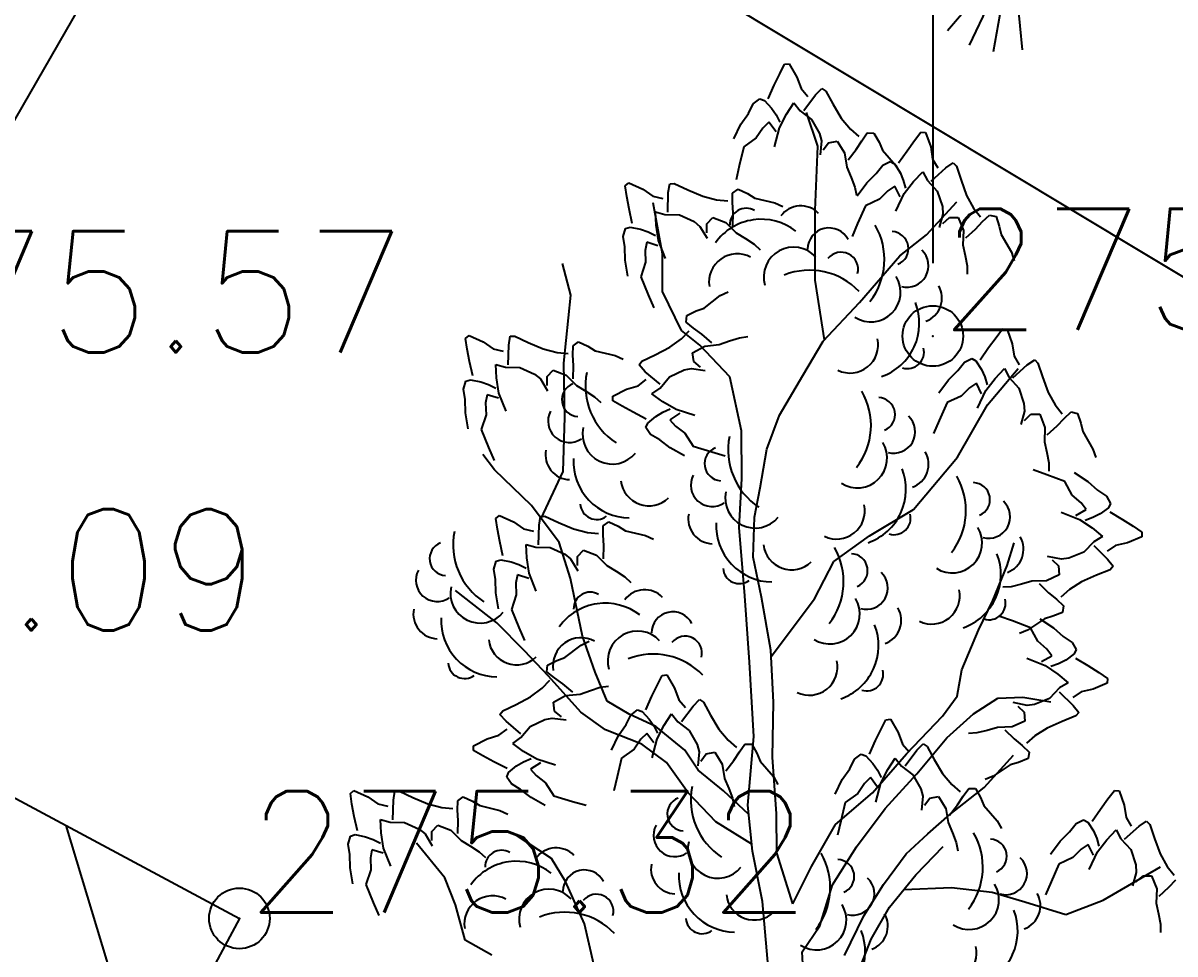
# Model space of a CAD drawing. Header units: millimetres. Extents: x 524954 to 526204, y 9523489 to 9524010.
# Drawn here: x 525409.05 to 525418.56, y 9523680.15 to 9523687.83 of the extents above; entities that cross this region are included whole.
import ezdxf

# ---------------------------------------------------------------- set-up
doc = ezdxf.new("R2010")
doc.units = ezdxf.units.MM
doc.header["$PDMODE"] = 32
doc.header["$PDSIZE"] = 0.5
doc.linetypes.add('ACAD_ISO12W100', pattern=[21, 12, -3, 0, -3, 0, -3])
doc.linetypes.add('CACHE2', pattern=[4.7625, 3.175, -1.5875])
for name, color, linetype in [('Arbre', 34, 'ACAD_ISO12W100'), ('Bati', 6, 'Continuous'), ('Bati_H', 1, 'Continuous'), ('Bord_Route_Existante', 6, 'Continuous'), ('PLUME_2', 1, 'Continuous'), ('Réseau_Electrique', 1, 'CACHE2'), ('TopoAlt', 3, 'Continuous'), ('TOPOJIS', 7, 'Continuous')]:
    doc.layers.add(name, color=color, linetype=linetype)
doc.layers.add('Bord_Route_Existante_POLY3D', color=6, linetype='Continuous', plot=False)
doc.styles.add('Simplex 1.0', font='Simplex.shx', dxfattribs={"width": 0.99, "height": 1})

# ---------------------------------------------------------------- blocks, each defined once
blk = doc.blocks.new('TCPOINT M')
at = {"color": 0}
blk.add_point((0, 0), dxfattribs=at)
at = {"layer": 'TopoAlt', "style": 'Simplex 1.0', "width": 0.99}
blk.add_attdef('ALT', (0.15, 0.15), '', height=1, dxfattribs=at)
blk = doc.blocks.new('l006')
at = {"color": 0, "linetype": 'Continuous'}
for p, q in [((-0.374983, 0.374983), (0.374983, -0.374983)), ((0.374983, 0.374983), (-0.374983, -0.374983))]:
    blk.add_line(p, q, dxfattribs=at)
at = {"color": 0}
for points in [[(0, 0.374983), (0, 3.874983)], [(-2.13811, 3.780655), (-2.462092, 3.556373)], [(-2.076053, 3.680811), (-2.327604, 3.38372)], [(-1.982361, 3.616916), (-2.1506, 3.266515)], [(-1.751571, 3.624204), (-1.711147, 3.227417)], [(-1.881771, 3.595557), (-1.952051, 3.211468)]]:
    blk.add_lwpolyline(points, dxfattribs=at)
at = {"color": 0, "linetype": 'Continuous'}
blk.add_lwpolyline([(-0.374983, -0.374983), (0.374983, -0.374983), (0.374983, 0.374983), (-0.374983, 0.374983)], close=True, dxfattribs=at)
at = {"color": 0}
blk.add_circle((-1.875, 3.874983), 0.279508, dxfattribs=at)
blk.add_arc((-0.875, 3.999983), 0.883883, 351.869898, 171.869898, dxfattribs=at)
blk = doc.blocks.new('e004')
at = {"color": 0}
blk.add_line((0, 3.777478), (0, 0.25), dxfattribs=at)
for points in [[(-1.096503, 3.137365), (-1.096503, 3.412949), (1.096503, 4.142007), (1.096503, 4.417591)], [(-1.096503, 2.861781), (-1.096503, 3.137365), (1.096503, 3.866423), (1.096503, 4.142007)]]:
    blk.add_lwpolyline(points, dxfattribs=at)
blk.add_circle((0, 0), 0.25, dxfattribs=at)
blk = doc.blocks.new('v088')
at = {"color": 3, "linetype": 'Continuous'}
for p, q in [((-0.0239, 12.3184), (0.0161, 12.3965)), ((0.0161, 12.3965), (0.0546, 12.3999)), ((0.0546, 12.3999), (0.1184, 12.2906)), ((-0.0686, 12.2238), (-0.0239, 12.3184)), ((0.1184, 12.2906), (0.1522, 12.1952)), ((-0.1179, 12.1126), (-0.0686, 12.2238)), ((0.1522, 12.1952), (0.2074, 12.1313)), ((0.2717, 12.1435), (0.3242, 12.1966)), ((0.3242, 12.1966), (0.3557, 12.1751)), ((0.3557, 12.1751), (0.415, 12.0689)), ((-0.2428, 12.0693), (-0.1881, 12.111)), ((-0.1881, 12.111), (-0.1505, 12.0986)), ((-0.1505, 12.0986), (-0.0915, 12.0354)), ((0.0317, 11.9844), (0.0922, 12.0781)), ((0.0922, 12.0781), (0.1437, 12.0135)), ((0.1746, 12.0155), (0.2717, 12.1435)), ((-0.344, 11.9013), (-0.2828, 11.9912)), ((-0.2828, 11.9912), (-0.2428, 12.0693)), ((-0.0915, 12.0354), (-0.0536, 11.98)), ((-0.0252, 11.8718), (0.0317, 11.9844)), ((0.1437, 12.0135), (0.2395, 11.9416)), ((0.415, 12.0689), (0.4841, 11.9528)), ((-0.4033, 11.7804), (-0.344, 11.9013)), ((-0.1123, 11.9179), (-0.1618, 11.8694)), ((-0.0542, 11.8389), (-0.1123, 11.9179)), ((-0.0536, 11.98), (-0.0225, 11.9193)), ((0.2395, 11.9416), (0.3048, 11.8248)), ((0.4841, 11.9528), (0.5601, 11.8616)), ((-0.1618, 11.8694), (-0.2169, 11.7884)), ((-0.066, 11.7153), (-0.0252, 11.8718)), ((0.3048, 11.8248), (0.32, 11.7651)), ((0.5601, 11.8616), (0.6304, 11.8005)), ((0.6527, 11.7656), (0.6994, 11.8293)), ((0.6994, 11.8293), (0.7544, 11.828)), ((0.7544, 11.828), (0.796, 11.7537)), ((1.0886, 11.7676), (1.1424, 11.8368)), ((1.1424, 11.8368), (1.1809, 11.833)), ((1.1809, 11.833), (1.2232, 11.7138)), ((-0.3202, 11.714), (-0.3572, 11.5582)), ((-0.2169, 11.7884), (-0.3202, 11.714)), ((0.32, 11.7651), (0.3106, 11.6498)), ((0.3344, 11.6895), (0.378, 11.7487)), ((0.378, 11.7487), (0.4498, 11.7623)), ((0.4498, 11.7623), (0.5114, 11.6644)), ((0.6075, 11.6944), (0.6527, 11.7656)), ((0.796, 11.7537), (0.824, 11.6885)), ((1.027, 11.683), (1.0886, 11.7676)), ((1.2232, 11.7138), (1.2386, 11.6137)), ((0.5114, 11.6644), (0.5299, 11.5465)), ((0.5418, 11.6075), (0.6075, 11.6944)), ((0.824, 11.6885), (0.9344, 11.5607)), ((0.9578, 11.583), (1.027, 11.683)), ((1.2386, 11.6137), (1.2809, 11.5407)), ((-0.3572, 11.5582), (-0.3824, 11.4437)), ((0.5299, 11.5465), (0.5653, 11.4632)), ((0.7732, 11.4945), (0.827, 11.5637)), ((0.827, 11.5637), (0.8886, 11.5945)), ((0.8886, 11.5945), (0.9232, 11.5753)), ((0.9232, 11.5753), (0.9693, 11.5022)), ((0.9344, 11.5607), (0.97, 11.497)), ((1.0809, 11.4291), (1.1578, 11.5099)), ((1.1578, 11.5099), (1.1963, 11.4368)), ((1.2271, 11.433), (1.3463, 11.5407)), ((1.3463, 11.5407), (1.4079, 11.583)), ((1.4079, 11.583), (1.4348, 11.556)), ((1.4348, 11.556), (1.4733, 11.4406)), ((-1.2987, 11.3921), (-1.2695, 11.4174)), ((-1.2695, 11.4174), (-1.1537, 11.3664)), ((-0.9434, 11.3371), (-0.9319, 11.4109)), ((-0.9319, 11.4109), (-0.8938, 11.412)), ((-0.8938, 11.412), (-0.7835, 11.3608)), ((0.5653, 11.4632), (0.5962, 11.3829)), ((0.6155, 11.3099), (0.6962, 11.4176)), ((0.6962, 11.4176), (0.7732, 11.4945)), ((0.9693, 11.5022), (0.9963, 11.4406)), ((0.9963, 11.4406), (1.0155, 11.3753)), ((1.004, 11.3291), (1.0809, 11.4291)), ((1.1963, 11.4368), (1.2771, 11.3483)), ((1.4733, 11.4406), (1.5194, 11.3137)), ((-1.2853, 11.3054), (-1.2987, 11.3921)), ((-1.1537, 11.3664), (-1.0704, 11.3089)), ((-0.9469, 11.1764), (-0.9434, 11.3371)), ((-0.7835, 11.3608), (-0.6595, 11.3072)), ((-0.4131, 11.2545), (-0.4126, 11.3334)), ((-0.4126, 11.3334), (-0.3673, 11.3647)), ((-0.3673, 11.3647), (-0.2901, 11.3288)), ((-0.2901, 11.3288), (-0.2291, 11.2925)), ((0.5962, 11.3829), (0.6091, 11.3149)), ((0.8693, 11.3522), (0.8001, 11.2829)), ((0.927, 11.3906), (0.8693, 11.3522)), ((0.9693, 11.3022), (0.927, 11.3906)), ((0.9347, 11.1829), (1.004, 11.3291)), ((1.2771, 11.3483), (1.3194, 11.2214)), ((-1.266, 11.2026), (-1.2853, 11.3054)), ((-1.0704, 11.3089), (-0.9882, 11.2895)), ((-0.6595, 11.3072), (-0.5444, 11.2779)), ((-0.5444, 11.2779), (-0.4516, 11.2697)), ((-0.4079, 11.1703), (-0.4131, 11.2545)), ((-0.2291, 11.2925), (-0.0648, 11.2537)), ((-0.0648, 11.2537), (0.0014, 11.223)), ((0.6847, 11.2291), (0.6193, 11.0829)), ((0.8001, 11.2829), (0.6847, 11.2291)), ((1.3194, 11.2214), (1.3232, 11.1598)), ((1.5194, 11.3137), (1.5771, 11.2099)), ((-1.2408, 11.0836), (-1.266, 11.2026)), ((-1.0503, 11.1789), (-0.9708, 11.1567)), ((-1.0444, 11.0675), (-1.0503, 11.1789)), ((-0.9708, 11.1567), (-0.851, 11.1547)), ((-0.851, 11.1547), (-0.7296, 11.0984)), ((-0.6257, 11.0796), (-0.5755, 11.1328)), ((-0.5755, 11.1328), (-0.4682, 11.0896)), ((-0.4102, 11.0614), (-0.4079, 11.1703)), ((1.3232, 11.1598), (1.2925, 11.0483)), ((1.3232, 11.0829), (1.3771, 11.1329)), ((1.3771, 11.1329), (1.4502, 11.1329)), ((1.4502, 11.1329), (1.4925, 11.0252)), ((1.5771, 11.2099), (1.6348, 11.1368)), ((1.6502, 11.0983), (1.7079, 11.1522)), ((1.7079, 11.1522), (1.7617, 11.1406)), ((1.7617, 11.1406), (1.7887, 11.0598)), ((-1.3166, 10.9752), (-1.2967, 11.0411)), ((-1.2967, 11.0411), (-1.2589, 11.0531)), ((-1.2589, 11.0531), (-1.1741, 11.0365)), ((-1.1741, 11.0365), (-1.1109, 11.0139)), ((-1.0245, 10.9429), (-1.0444, 11.0675)), ((-0.7296, 11.0984), (-0.6822, 11.0589)), ((-0.6822, 11.0589), (-0.6222, 10.96)), ((-0.6263, 11.0061), (-0.6257, 11.0796)), ((-0.4682, 11.0896), (-0.3841, 11.005)), ((0.6193, 11.0829), (0.5731, 10.9752)), ((1.5117, 10.9637), (1.5925, 11.0368)), ((1.5925, 11.0368), (1.6502, 11.0983)), ((1.7887, 11.0598), (1.8041, 10.9906)), ((-1.3032, 10.8885), (-1.3166, 10.9752)), ((-1.1109, 11.0139), (-1.0501, 10.983)), ((-0.9657, 10.7922), (-1.0245, 10.9429)), ((-0.3841, 11.005), (-0.3065, 10.9583)), ((-0.3065, 10.9583), (-0.2344, 10.9114)), ((1.4925, 11.0252), (1.4886, 10.906)), ((1.8041, 10.9906), (1.8887, 10.8444)), ((-1.3, 10.7798), (-1.3032, 10.8885)), ((-1.122, 10.9292), (-1.1336, 10.8608)), ((-1.1336, 10.8608), (-1.1308, 10.7629)), ((-1.0286, 10.8992), (-1.122, 10.9292)), ((-0.2344, 10.9114), (-0.1841, 10.8638)), ((1.4886, 10.906), (1.5079, 10.8175)), ((1.8887, 10.8444), (1.9118, 10.7752)), ((-1.2771, 10.6471), (-1.3, 10.7798)), ((-1.1308, 10.7629), (-1.1708, 10.642)), ((1.5079, 10.8175), (1.5233, 10.7329)), ((1.5233, 10.7329), (1.5233, 10.6636)), ((-1.1708, 10.642), (-1.1094, 10.4942)), ((-1.1094, 10.4942), (-1.0628, 10.3867)), ((-0.648, 10.3846), (-0.514, 10.4875)), ((-0.514, 10.4875), (-0.4484, 10.5194)), ((-0.7146, 10.3603), (-0.648, 10.3846)), ((-0.7957, 10.2682), (-0.7912, 10.3231)), ((-0.7912, 10.3231), (-0.7146, 10.3603)), ((-0.8359, 10.1311), (-0.7709, 10.1978)), ((-0.7348, 10.218), (-0.7957, 10.2682)), ((-0.6662, 10.1688), (-0.7348, 10.218)), ((1.7617, 10.1424), (1.8156, 10.2117)), ((1.8156, 10.2117), (1.8541, 10.2078)), ((1.8541, 10.2078), (1.8964, 10.0886)), ((-2.6162, 10.1323), (-2.587, 10.1577)), ((-2.6028, 10.0456), (-2.6162, 10.1323)), ((-2.587, 10.1577), (-2.4712, 10.1066)), ((-2.4712, 10.1066), (-2.3879, 10.0492)), ((-2.2608, 10.0773), (-2.2494, 10.1511)), ((-2.2494, 10.1511), (-2.2113, 10.1522)), ((-2.2113, 10.1522), (-2.101, 10.101)), ((-2.101, 10.101), (-1.977, 10.0475)), ((-1.7301, 10.0737), (-1.6848, 10.1049)), ((-1.6848, 10.1049), (-1.6075, 10.069)), ((-0.9313, 10.0604), (-0.8359, 10.1311)), ((-0.5833, 10.0982), (-0.6662, 10.1688)), ((-0.6418, 10.0712), (-0.5231, 10.0829)), ((-0.5231, 10.0829), (-0.4378, 10.1134)), ((-0.4378, 10.1134), (-0.3559, 10.1397)), ((-0.3559, 10.1397), (-0.2873, 10.1487)), ((1.7002, 10.0578), (1.7617, 10.1424)), ((1.8964, 10.0886), (1.9118, 9.9886)), ((-2.5835, 9.9428), (-2.6028, 10.0456)), ((-2.3879, 10.0492), (-2.3057, 10.0298)), ((-2.2643, 9.9167), (-2.2608, 10.0773)), ((-1.977, 10.0475), (-1.8618, 10.0181)), ((-1.8618, 10.0181), (-1.7691, 10.0099)), ((-1.7305, 9.9947), (-1.7301, 10.0737)), ((-1.7254, 9.9105), (-1.7305, 9.9947)), ((-1.6075, 10.069), (-1.5466, 10.0327)), ((-1.5466, 10.0327), (-1.3822, 9.9939)), ((-1.3822, 9.9939), (-1.316, 9.9632)), ((-1.1606, 9.945), (-1.0512, 9.9981)), ((-1.0512, 9.9981), (-0.9313, 10.0604)), ((-0.7431, 10.0152), (-0.6418, 10.0712)), ((-0.7336, 9.9427), (-0.7431, 10.0152)), ((1.631, 9.9578), (1.7002, 10.0578)), ((1.9118, 9.9886), (1.9541, 9.9155)), ((-2.5582, 9.8238), (-2.5835, 9.9428)), ((-2.3678, 9.9191), (-2.2883, 9.8969)), ((-2.3619, 9.8077), (-2.3678, 9.9191)), ((-2.2883, 9.8969), (-2.1685, 9.895)), ((-2.1685, 9.895), (-2.0471, 9.8386)), ((-1.7277, 9.8016), (-1.7254, 9.9105)), ((-1.1838, 9.9148), (-1.1606, 9.945)), ((-1.1339, 9.8592), (-1.1838, 9.9148)), ((-0.677, 9.8958), (-0.7336, 9.9427)), ((1.4463, 9.8693), (1.5002, 9.9386)), ((1.5002, 9.9386), (1.5617, 9.9693)), ((1.5617, 9.9693), (1.5963, 9.9501)), ((1.5963, 9.9501), (1.6425, 9.877)), ((1.9002, 9.8078), (2.0195, 9.9155)), ((2.0195, 9.9155), (2.081, 9.9578)), ((2.081, 9.9578), (2.1079, 9.9309)), ((2.1079, 9.9309), (2.1464, 9.8155)), ((-2.3419, 9.6831), (-2.3619, 9.8077)), ((-2.0471, 9.8386), (-1.9997, 9.7992)), ((-1.9997, 9.7992), (-1.9397, 9.7002)), ((-1.9438, 9.7464), (-1.9432, 9.8199)), ((-1.9432, 9.8199), (-1.893, 9.873)), ((-1.893, 9.873), (-1.7856, 9.8299)), ((-1.7856, 9.8299), (-1.7015, 9.7452)), ((-1.1923, 9.7429), (-1.1254, 9.7944)), ((-1.0116, 9.755), (-1.1339, 9.8592)), ((-1.0114, 9.724), (-0.9342, 9.8156)), ((-0.9342, 9.8156), (-0.8138, 9.874)), ((-0.8138, 9.874), (-0.7533, 9.8858)), ((-0.7533, 9.8858), (-0.6387, 9.8698)), ((1.3694, 9.7924), (1.4463, 9.8693)), ((1.6425, 9.877), (1.6694, 9.8155)), ((1.6694, 9.8155), (1.6887, 9.7501)), ((1.6771, 9.7039), (1.7541, 9.8039)), ((1.7541, 9.8039), (1.831, 9.8847)), ((1.831, 9.8847), (1.8695, 9.8116)), ((1.8695, 9.8116), (1.9502, 9.7232)), ((2.1464, 9.8155), (2.1926, 9.6885)), ((-2.634, 9.7155), (-2.6142, 9.7814)), ((-2.6206, 9.6288), (-2.634, 9.7155)), ((-2.6142, 9.7814), (-2.5764, 9.7933)), ((-2.5764, 9.7933), (-2.4916, 9.7768)), ((-2.4916, 9.7768), (-2.4283, 9.7541)), ((-2.4283, 9.7541), (-2.3676, 9.7232)), ((-1.7015, 9.7452), (-1.624, 9.6985)), ((-1.4022, 9.6572), (-1.2895, 9.7147)), ((-1.2895, 9.7147), (-1.1923, 9.7429)), ((-1.0789, 9.6763), (-1.0114, 9.724)), ((1.2886, 9.6847), (1.3694, 9.7924)), ((1.5425, 9.727), (1.4733, 9.6578)), ((1.6002, 9.7655), (1.5425, 9.727)), ((1.6425, 9.677), (1.6002, 9.7655)), ((1.6079, 9.5578), (1.6771, 9.7039)), ((1.9502, 9.7232), (1.9925, 9.5962)), ((-2.6175, 9.52), (-2.6206, 9.6288)), ((-2.4395, 9.6694), (-2.4511, 9.6011)), ((-2.3461, 9.6395), (-2.4395, 9.6694)), ((-2.2831, 9.5325), (-2.3419, 9.6831)), ((-1.624, 9.6985), (-1.5519, 9.6516)), ((-1.5519, 9.6516), (-1.5015, 9.6041)), ((-1.401, 9.6186), (-1.4022, 9.6572)), ((-1.3254, 9.5742), (-1.401, 9.6186)), ((-0.9888, 9.6106), (-1.0789, 9.6763)), ((-0.8796, 9.5473), (-0.9888, 9.6106)), ((1.3579, 9.6039), (1.2925, 9.4577)), ((1.4733, 9.6578), (1.3579, 9.6039)), ((2.1926, 9.6885), (2.2503, 9.5847)), ((-2.5946, 9.3874), (-2.6175, 9.52)), ((-2.4511, 9.6011), (-2.4483, 9.5032)), ((-1.2335, 9.5242), (-1.3254, 9.5742)), ((-1.1253, 9.4685), (-1.2335, 9.5242)), ((-1.0467, 9.4905), (-0.9892, 9.5252)), ((-0.9892, 9.5252), (-0.9269, 9.5527)), ((-0.8484, 9.5165), (-0.9306, 9.463)), ((-0.7257, 9.4976), (-0.8796, 9.5473)), ((1.9964, 9.5347), (1.9656, 9.4231)), ((1.9925, 9.5962), (1.9964, 9.5347)), ((2.2503, 9.5847), (2.308, 9.5116)), ((2.3233, 9.4731), (2.381, 9.527)), ((2.381, 9.527), (2.4349, 9.5154)), ((2.4349, 9.5154), (2.4618, 9.4347)), ((-2.4483, 9.5032), (-2.4883, 9.3823)), ((-1.1278, 9.3984), (-1.1132, 9.4352)), ((-1.1132, 9.4352), (-1.0467, 9.4905)), ((-0.9306, 9.463), (-0.885, 9.4108)), ((1.2925, 9.4577), (1.2463, 9.35)), ((1.9964, 9.4577), (2.0502, 9.5077)), ((2.0502, 9.5077), (2.1233, 9.5077)), ((2.1233, 9.5077), (2.1656, 9.4)), ((2.2657, 9.4116), (2.3233, 9.4731)), ((2.4618, 9.4347), (2.4772, 9.3654)), ((-2.4883, 9.3823), (-2.4269, 9.2344)), ((-1.0892, 9.3413), (-1.1278, 9.3984)), ((-1.0136, 9.2969), (-1.0892, 9.3413)), ((-0.885, 9.4108), (-0.8073, 9.3511)), ((-0.8073, 9.3511), (-0.7389, 9.2437)), ((2.1656, 9.4), (2.1618, 9.2808)), ((2.1849, 9.3385), (2.2657, 9.4116)), ((2.4772, 9.3654), (2.5618, 9.2193)), ((-2.4269, 9.2344), (-2.3802, 9.1269)), ((-0.9273, 9.2307), (-1.0136, 9.2969)), ((-0.81, 9.1646), (-0.9273, 9.2307)), ((-0.7389, 9.2437), (-0.5855, 9.1979)), ((2.1618, 9.2808), (2.181, 9.1923)), ((-0.5855, 9.1979), (-0.4727, 9.1661)), ((2.181, 9.1923), (2.1964, 9.1077)), ((2.5618, 9.2193), (2.5849, 9.15)), ((2.1801, 9.009), (2.0697, 9.0483)), ((2.1964, 9.1077), (2.1964, 9.0385)), ((2.3301, 8.953), (2.1801, 9.009)), ((2.3912, 8.8412), (2.3301, 8.953)), ((2.4064, 9.0272), (2.519, 8.9533)), ((2.519, 8.9533), (2.6006, 8.8814)), ((2.6006, 8.8814), (2.6731, 8.832)), ((2.4646, 8.7765), (2.3912, 8.8412)), ((2.5067, 8.7213), (2.4646, 8.7765)), ((2.6731, 8.832), (2.7077, 8.7725)), ((2.7077, 8.7725), (2.6907, 8.7368)), ((-2.3661, 8.6466), (-2.3369, 8.6719)), ((-2.3369, 8.6719), (-2.2212, 8.6209)), ((-2.0108, 8.5916), (-1.9993, 8.6654)), ((-1.9993, 8.6654), (-1.9613, 8.6665)), ((-1.9613, 8.6665), (-1.8509, 8.6153)), ((2.2998, 8.7005), (2.4501, 8.6406)), ((2.421, 8.6735), (2.5067, 8.7213)), ((2.5609, 8.6554), (2.4969, 8.632)), ((2.6207, 8.6861), (2.5609, 8.6554)), ((2.6907, 8.7368), (2.6207, 8.6861)), ((2.7005, 8.7027), (2.8047, 8.6399)), ((-2.3527, 8.5599), (-2.3661, 8.6466)), ((-2.3334, 8.4571), (-2.3527, 8.5599)), ((-2.2212, 8.6209), (-2.1379, 8.5634)), ((-2.1379, 8.5634), (-2.0557, 8.544)), ((-2.0143, 8.4309), (-2.0108, 8.5916)), ((-1.8509, 8.6153), (-1.7269, 8.5617)), ((-1.7269, 8.5617), (-1.6118, 8.5324)), ((-1.4805, 8.509), (-1.4801, 8.5879)), ((-1.4801, 8.5879), (-1.4347, 8.6192)), ((-1.4347, 8.6192), (-1.3575, 8.5833)), ((-1.3575, 8.5833), (-1.2966, 8.547)), ((2.4501, 8.6406), (2.5548, 8.5702)), ((2.5548, 8.5702), (2.6402, 8.4985)), ((2.8047, 8.6399), (2.8931, 8.5838)), ((2.8931, 8.5838), (2.9656, 8.5345)), ((-1.6118, 8.5324), (-1.519, 8.5242)), ((-1.4754, 8.4248), (-1.4805, 8.509)), ((-1.2966, 8.547), (-1.1322, 8.5082)), ((-1.1322, 8.5082), (-1.066, 8.4775)), ((2.6402, 8.4985), (2.5697, 8.4555)), ((2.9641, 8.4958), (2.8478, 8.4461)), ((2.9656, 8.5345), (2.9641, 8.4958)), ((-2.3082, 8.3381), (-2.3334, 8.4571)), ((-2.1178, 8.4334), (-2.0382, 8.4112)), ((-2.1118, 8.322), (-2.1178, 8.4334)), ((-2.0382, 8.4112), (-1.9184, 8.4092)), ((-1.9184, 8.4092), (-1.7971, 8.3529)), ((-1.6931, 8.3341), (-1.643, 8.3873)), ((-1.643, 8.3873), (-1.5356, 8.3441)), ((-1.4776, 8.3159), (-1.4754, 8.4248)), ((2.4865, 8.3693), (2.3625, 8.3191)), ((2.5697, 8.4555), (2.4865, 8.3693)), ((2.5678, 8.4245), (2.6828, 8.3123)), ((2.749, 8.4244), (2.6787, 8.3776)), ((2.8478, 8.4461), (2.749, 8.4244)), ((-2.384, 8.2298), (-2.3641, 8.2956)), ((-2.3641, 8.2956), (-2.3264, 8.3076)), ((-2.3264, 8.3076), (-2.2415, 8.291)), ((-2.2415, 8.291), (-2.1783, 8.2684)), ((-2.0919, 8.1974), (-2.1118, 8.322)), ((-1.7971, 8.3529), (-1.7497, 8.3134)), ((-1.7497, 8.3134), (-1.6897, 8.2145)), ((-1.6937, 8.2606), (-1.6931, 8.3341)), ((-1.5356, 8.3441), (-1.4515, 8.2595)), ((2.3013, 8.3113), (2.188, 8.335)), ((2.2245, 8.3065), (2.2778, 8.2559)), ((2.3625, 8.3191), (2.3013, 8.3113)), ((2.6828, 8.3123), (2.7289, 8.2536)), ((-2.3706, 8.1431), (-2.384, 8.2298)), ((-2.1895, 8.1837), (-2.2011, 8.1153)), ((-2.0961, 8.1537), (-2.1895, 8.1837)), ((-2.1783, 8.2684), (-2.1175, 8.2375)), ((-2.0331, 8.0467), (-2.0919, 8.1974)), ((-1.4515, 8.2595), (-1.374, 8.2128)), ((-1.374, 8.2128), (-1.3019, 8.1659)), ((2.2824, 8.183), (2.1776, 8.1339)), ((2.2778, 8.2559), (2.2824, 8.183)), ((2.591, 8.1793), (2.4672, 8.1253)), ((2.7037, 8.225), (2.591, 8.1793)), ((2.7289, 8.2536), (2.7037, 8.225)), ((-2.3674, 8.0343), (-2.3706, 8.1431)), ((-2.2011, 8.1153), (-2.1982, 8.0174)), ((-1.3019, 8.1659), (-1.2515, 8.1184)), ((1.8878, 8.0848), (1.8187, 8.0804)), ((1.9713, 8.1055), (1.8878, 8.0848)), ((2.0584, 8.1303), (1.9713, 8.1055)), ((2.1776, 8.1339), (2.0584, 8.1303)), ((2.1174, 8.1109), (2.1954, 8.0349)), ((2.4672, 8.1253), (2.3672, 8.0611)), ((-2.3445, 7.9016), (-2.3674, 8.0343)), ((-2.1982, 8.0174), (-2.2383, 7.8966)), ((2.1954, 8.0349), (2.2605, 7.9811)), ((2.3672, 8.0611), (2.2979, 7.9989)), ((-2.2383, 7.8966), (-2.1768, 7.7487)), ((2.2605, 7.9811), (2.3179, 7.927)), ((2.3179, 7.927), (2.3098, 7.8725)), ((1.8965, 7.8022), (1.7861, 7.8414)), ((2.0465, 7.7461), (1.8965, 7.8022)), ((2.1627, 7.8208), (2.0222, 7.7271)), ((2.1227, 7.8203), (2.2353, 7.7465)), ((2.2308, 7.8405), (2.1627, 7.8208)), ((2.3098, 7.8725), (2.2308, 7.8405)), ((-2.1768, 7.7487), (-2.1302, 7.6412)), ((2.0222, 7.7271), (1.9545, 7.6997)), ((2.1075, 7.6343), (2.0465, 7.7461)), ((2.2353, 7.7465), (2.3169, 7.6746)), ((-1.6632, 7.6026), (-1.5976, 7.6345)), ((2.1809, 7.5696), (2.1075, 7.6343)), ((2.3169, 7.6746), (2.3894, 7.6252)), ((2.3894, 7.6252), (2.424, 7.5657)), ((-1.7972, 7.4997), (-1.6632, 7.6026)), ((2.1373, 7.4666), (2.223, 7.5144)), ((2.223, 7.5144), (2.1809, 7.5696)), ((2.407, 7.5299), (2.337, 7.4793)), ((2.424, 7.5657), (2.407, 7.5299)), ((-1.9448, 7.3833), (-1.9404, 7.4382)), ((-1.9404, 7.4382), (-1.8638, 7.4754)), ((-1.8638, 7.4754), (-1.7972, 7.4997)), ((2.0162, 7.4937), (2.1664, 7.4338)), ((2.1664, 7.4338), (2.2711, 7.3633)), ((2.2772, 7.4485), (2.2132, 7.4252)), ((2.337, 7.4793), (2.2772, 7.4485)), ((2.4169, 7.4959), (2.521, 7.4331)), ((2.521, 7.4331), (2.6094, 7.377)), ((-1.8839, 7.3331), (-1.9448, 7.3833)), ((-1.8154, 7.2839), (-1.8839, 7.3331)), ((-1.0336, 7.2746), (-0.9936, 7.3527)), ((-0.9936, 7.3527), (-0.9551, 7.3561)), ((-0.9551, 7.3561), (-0.8913, 7.2468)), ((2.2711, 7.3633), (2.3565, 7.2916)), ((2.6094, 7.377), (2.6819, 7.3276)), ((2.6819, 7.3276), (2.6805, 7.289)), ((-2.0805, 7.1754), (-1.985, 7.2461)), ((-1.985, 7.2461), (-1.9201, 7.3129)), ((-1.7325, 7.2133), (-1.8154, 7.2839)), ((-1.6722, 7.1979), (-1.587, 7.2285)), ((-1.587, 7.2285), (-1.5051, 7.2548)), ((-1.5051, 7.2548), (-1.4365, 7.2638)), ((-1.0783, 7.18), (-1.0336, 7.2746)), ((-0.8913, 7.2468), (-0.8575, 7.1514)), ((2.286, 7.2486), (2.2028, 7.1624)), ((2.3565, 7.2916), (2.286, 7.2486)), ((2.5641, 7.2392), (2.4653, 7.2176)), ((2.6805, 7.289), (2.5641, 7.2392)), ((-2.2004, 7.1132), (-2.0805, 7.1754)), ((-1.8923, 7.1303), (-1.791, 7.1862)), ((-1.791, 7.1862), (-1.6722, 7.1979)), ((-1.1277, 7.0688), (-1.0783, 7.18)), ((-0.8575, 7.1514), (-0.8023, 7.0875)), ((-0.7381, 7.0997), (-0.6855, 7.1528)), ((-0.6855, 7.1528), (-0.654, 7.1313)), ((2.2028, 7.1624), (2.0788, 7.1122)), ((2.2841, 7.2177), (2.3991, 7.1055)), ((2.4653, 7.2176), (2.395, 7.1707)), ((-2.333, 7.0298), (-2.3098, 7.06)), ((-2.3098, 7.06), (-2.2004, 7.1132)), ((-1.8828, 7.0578), (-1.8923, 7.1303)), ((-1.8262, 7.0109), (-1.8828, 7.0578)), ((-1.2526, 7.0255), (-1.1978, 7.0672)), ((-1.1978, 7.0672), (-1.1602, 7.0548)), ((-1.1602, 7.0548), (-1.1012, 6.9916)), ((-0.8351, 6.9716), (-0.7381, 7.0997)), ((-0.654, 7.1313), (-0.5947, 7.0251)), ((2.0176, 7.1045), (1.9044, 7.1282)), ((1.9408, 7.0996), (1.9941, 7.049)), ((1.9941, 7.049), (1.9988, 6.9761)), ((2.0788, 7.1122), (2.0176, 7.1045)), ((2.3991, 7.1055), (2.4452, 7.0467)), ((2.4452, 7.0467), (2.4201, 7.0181)), ((-2.283, 6.9743), (-2.333, 7.0298)), ((-2.1607, 6.8701), (-2.283, 6.9743)), ((-2.0833, 6.9307), (-1.963, 6.9891)), ((-1.963, 6.9891), (-1.9025, 7.0009)), ((-1.9025, 7.0009), (-1.7879, 6.9849)), ((-1.3538, 6.8575), (-1.2925, 6.9474)), ((-1.2925, 6.9474), (-1.2526, 7.0255)), ((-1.1012, 6.9916), (-1.0633, 6.9361)), ((-0.978, 6.9406), (-0.9175, 7.0343)), ((-0.9175, 7.0343), (-0.8661, 6.9697)), ((-0.8661, 6.9697), (-0.7702, 6.8978)), ((-0.5947, 7.0251), (-0.5257, 6.909)), ((0.8128, 6.9092), (0.8527, 6.9872)), ((0.8527, 6.9872), (0.8913, 6.9906)), ((0.8913, 6.9906), (0.9551, 6.8814)), ((1.9988, 6.9761), (1.8939, 6.9271)), ((2.3073, 6.9725), (2.1835, 6.9184)), ((2.4201, 7.0181), (2.3073, 6.9725)), ((-2.4387, 6.8298), (-2.3415, 6.858)), ((-2.3415, 6.858), (-2.2745, 6.9095)), ((-2.1606, 6.8391), (-2.0833, 6.9307)), ((-1.413, 6.7366), (-1.3538, 6.8575)), ((-1.122, 6.8741), (-1.1715, 6.8255)), ((-1.0639, 6.7951), (-1.122, 6.8741)), ((-1.0633, 6.9361), (-1.0322, 6.8755)), ((-1.0349, 6.828), (-0.978, 6.9406)), ((-0.7702, 6.8978), (-0.705, 6.781)), ((-0.5257, 6.909), (-0.4496, 6.8178)), ((0.7681, 6.8145), (0.8128, 6.9092)), ((0.9551, 6.8814), (0.9888, 6.786)), ((1.6041, 6.8779), (1.535, 6.8736)), ((1.6876, 6.8986), (1.6041, 6.8779)), ((1.7747, 6.9234), (1.6876, 6.8986)), ((1.8939, 6.9271), (1.7747, 6.9234)), ((1.8337, 6.904), (1.9118, 6.828)), ((2.0835, 6.8543), (2.0142, 6.7921)), ((2.1835, 6.9184), (2.0835, 6.8543)), ((-2.5514, 6.7723), (-2.4387, 6.8298)), ((-2.5502, 6.7337), (-2.5514, 6.7723)), ((-2.228, 6.7914), (-2.1606, 6.8391)), ((-2.1379, 6.7256), (-2.228, 6.7914)), ((-1.1715, 6.8255), (-1.2266, 6.7446)), ((-1.0757, 6.6715), (-1.0349, 6.828)), ((-0.705, 6.781), (-0.6897, 6.7213)), ((-0.4496, 6.8178), (-0.3793, 6.7567)), ((-0.357, 6.7218), (-0.3104, 6.7855)), ((-0.3104, 6.7855), (-0.2553, 6.7842)), ((-0.2553, 6.7842), (-0.2138, 6.7099)), ((0.7187, 6.7034), (0.7681, 6.8145)), ((0.9888, 6.786), (1.0441, 6.7221)), ((1.1083, 6.7343), (1.1609, 6.7873)), ((1.1609, 6.7873), (1.1923, 6.7659)), ((1.1923, 6.7659), (1.2517, 6.6597)), ((1.9118, 6.828), (1.9768, 6.7743)), ((1.9768, 6.7743), (2.0342, 6.7201)), ((-2.4746, 6.6893), (-2.5502, 6.7337)), ((-2.3827, 6.6392), (-2.4746, 6.6893)), ((-2.1384, 6.6402), (-2.076, 6.6678)), ((-2.0288, 6.6624), (-2.1379, 6.7256)), ((-1.8748, 6.6127), (-2.0288, 6.6624)), ((-1.3299, 6.6702), (-1.3669, 6.5144)), ((-1.2266, 6.7446), (-1.3299, 6.6702)), ((-0.6897, 6.7213), (-0.6991, 6.6059)), ((-0.6753, 6.6457), (-0.6318, 6.7049)), ((-0.6318, 6.7049), (-0.56, 6.7185)), ((-0.56, 6.7185), (-0.4983, 6.6206)), ((-0.4022, 6.6506), (-0.357, 6.7218)), ((-0.2138, 6.7099), (-0.1857, 6.6447)), ((0.5538, 6.582), (0.5938, 6.6601)), ((0.5938, 6.6601), (0.6485, 6.7018)), ((0.6485, 6.7018), (0.6861, 6.6893)), ((0.6861, 6.6893), (0.7451, 6.6262)), ((0.8684, 6.5752), (0.9289, 6.6689)), ((0.9289, 6.6689), (0.9803, 6.6043)), ((1.0112, 6.6062), (1.1083, 6.7343)), ((1.2517, 6.6597), (1.3207, 6.5436)), ((2.0261, 6.6656), (1.9472, 6.6337)), ((2.0342, 6.7201), (2.0261, 6.6656)), ((-2.2745, 6.5836), (-2.3827, 6.6392)), ((-2.2624, 6.5503), (-2.1959, 6.6055)), ((-2.1959, 6.6055), (-2.1384, 6.6402)), ((-1.9976, 6.6315), (-2.0798, 6.5781)), ((-2.0798, 6.5781), (-2.0342, 6.5259)), ((-0.4983, 6.6206), (-0.4798, 6.5027)), ((-0.4679, 6.5637), (-0.4022, 6.6506)), ((-0.1857, 6.6447), (-0.0753, 6.5169)), ((0.4926, 6.4921), (0.5538, 6.582)), ((0.7451, 6.6262), (0.7831, 6.5707)), ((0.7831, 6.5707), (0.8142, 6.5101)), ((0.8114, 6.4626), (0.8684, 6.5752)), ((0.9803, 6.6043), (1.0762, 6.5324)), ((1.879, 6.6139), (1.7385, 6.5203)), ((1.9472, 6.6337), (1.879, 6.6139)), ((-2.2769, 6.5134), (-2.2624, 6.5503)), ((-2.2384, 6.4564), (-2.2769, 6.5134)), ((-2.0342, 6.5259), (-1.9565, 6.4662)), ((-1.9565, 6.4662), (-1.8881, 6.3588)), ((-1.3669, 6.5144), (-1.3922, 6.3999)), ((-0.4798, 6.5027), (-0.4444, 6.4194)), ((-0.0753, 6.5169), (-0.0397, 6.4532)), ((0.4333, 6.3712), (0.4926, 6.4921)), ((0.7244, 6.5087), (0.6749, 6.4601)), ((0.7824, 6.4297), (0.7244, 6.5087)), ((1.0762, 6.5324), (1.1414, 6.4156)), ((1.3207, 6.5436), (1.3968, 6.4523)), ((1.7385, 6.5203), (1.6708, 6.4929)), ((-3.5682, 6.3771), (-3.539, 6.4025)), ((-3.5548, 6.2904), (-3.5682, 6.3771)), ((-3.539, 6.4025), (-3.4232, 6.3514)), ((-3.2129, 6.3221), (-3.2014, 6.3959)), ((-3.2014, 6.3959), (-3.1633, 6.397)), ((-3.1633, 6.397), (-3.053, 6.3458)), ((-2.1628, 6.412), (-2.2384, 6.4564)), ((-2.0765, 6.3457), (-2.1628, 6.412)), ((-0.4444, 6.4194), (-0.4135, 6.3391)), ((0.6198, 6.3792), (0.5164, 6.3047)), ((0.6749, 6.4601), (0.6198, 6.3792)), ((0.7707, 6.306), (0.8114, 6.4626)), ((1.1414, 6.4156), (1.1567, 6.3559)), ((1.3968, 6.4523), (1.4671, 6.3913)), ((1.4894, 6.3564), (1.536, 6.4201)), ((1.536, 6.4201), (1.5911, 6.4188)), ((1.5911, 6.4188), (1.6326, 6.3444)), ((2.6849, 6.3343), (2.7388, 6.4036)), ((2.7388, 6.4036), (2.7772, 6.3997)), ((2.7772, 6.3997), (2.8196, 6.2805)), ((-3.5355, 6.1876), (-3.5548, 6.2904)), ((-3.4232, 6.3514), (-3.3399, 6.2939)), ((-3.3399, 6.2939), (-3.2577, 6.2746)), ((-3.2164, 6.1615), (-3.2129, 6.3221)), ((-3.053, 6.3458), (-2.929, 6.2922)), ((-2.929, 6.2922), (-2.8139, 6.2629)), ((-2.6826, 6.2395), (-2.6821, 6.3185)), ((-2.6821, 6.3185), (-2.6368, 6.3497)), ((-2.6368, 6.3497), (-2.5596, 6.3138)), ((-2.5596, 6.3138), (-2.4986, 6.2775)), ((-2.4986, 6.2775), (-2.3343, 6.2387)), ((-1.9592, 6.2797), (-2.0765, 6.3457)), ((-1.8881, 6.3588), (-1.7347, 6.313)), ((-1.7347, 6.313), (-1.6219, 6.2812)), ((-0.4135, 6.3391), (-0.4006, 6.2711)), ((0.5164, 6.3047), (0.4795, 6.1489)), ((1.1567, 6.3559), (1.1472, 6.2405)), ((1.171, 6.2803), (1.2146, 6.3394)), ((1.2146, 6.3394), (1.2864, 6.3531)), ((1.2864, 6.3531), (1.3481, 6.2552)), ((1.3784, 6.1983), (1.4442, 6.2852)), ((1.4442, 6.2852), (1.4894, 6.3564)), ((1.6326, 6.3444), (1.6606, 6.2793)), ((1.6606, 6.2793), (1.771, 6.1515)), ((2.6234, 6.2497), (2.6849, 6.3343)), ((2.8196, 6.2805), (2.8349, 6.1805)), ((-3.5103, 6.0686), (-3.5355, 6.1876)), ((-2.8139, 6.2629), (-2.7211, 6.2547)), ((-2.6774, 6.1553), (-2.6826, 6.2395)), ((-2.3343, 6.2387), (-2.2681, 6.208)), ((1.3481, 6.2552), (1.3665, 6.1373)), ((2.5541, 6.1497), (2.6234, 6.2497)), ((-3.3198, 6.1639), (-3.2403, 6.1417)), ((-3.3139, 6.0525), (-3.3198, 6.1639)), ((-3.2403, 6.1417), (-3.1205, 6.1398)), ((-3.1205, 6.1398), (-2.9991, 6.0834)), ((-2.8952, 6.0647), (-2.845, 6.1178)), ((-2.845, 6.1178), (-2.7377, 6.0747)), ((-2.6797, 6.0464), (-2.6774, 6.1553)), ((0.4795, 6.1489), (0.4542, 6.0345)), ((1.3665, 6.1373), (1.4019, 6.054)), ((1.771, 6.1515), (1.8066, 6.0878)), ((2.3695, 6.0612), (2.4234, 6.1305)), ((2.4234, 6.1305), (2.4849, 6.1612)), ((2.4849, 6.1612), (2.5195, 6.142)), ((2.5195, 6.142), (2.5657, 6.0689)), ((2.8234, 5.9997), (2.9427, 6.1074)), ((2.8349, 6.1805), (2.8773, 6.1074)), ((2.9427, 6.1074), (3.0042, 6.1497)), ((3.0042, 6.1497), (3.0311, 6.1228)), ((3.0311, 6.1228), (3.0696, 6.0074)), ((-3.5861, 5.9603), (-3.5662, 6.0262)), ((-3.5662, 6.0262), (-3.5284, 6.0381)), ((-3.5284, 6.0381), (-3.4436, 6.0215)), ((-3.4436, 6.0215), (-3.3804, 5.9989)), ((-3.3804, 5.9989), (-3.3196, 5.968)), ((-3.294, 5.9279), (-3.3139, 6.0525)), ((-2.9991, 6.0834), (-2.9517, 6.044)), ((-2.9517, 6.044), (-2.8917, 5.945)), ((-2.8958, 5.9912), (-2.8952, 6.0647)), ((-2.7377, 6.0747), (-2.6536, 5.99)), ((1.4019, 6.054), (1.4328, 5.9737)), ((2.2926, 5.9843), (2.3695, 6.0612)), ((2.5657, 6.0689), (2.5926, 6.0074)), ((2.5926, 6.0074), (2.6118, 5.942)), ((2.6003, 5.8958), (2.6772, 5.9958)), ((2.6772, 5.9958), (2.7542, 6.0766)), ((2.7542, 6.0766), (2.7926, 6.0035)), ((2.7926, 6.0035), (2.8734, 5.9151)), ((3.0696, 6.0074), (3.1158, 5.8804)), ((-3.5727, 5.8736), (-3.5861, 5.9603)), ((-3.3915, 5.9142), (-3.4031, 5.8459)), ((-3.2981, 5.8843), (-3.3915, 5.9142)), ((-3.2352, 5.7773), (-3.294, 5.9279)), ((-2.6536, 5.99), (-2.576, 5.9433)), ((-2.576, 5.9433), (-2.5039, 5.8964)), ((-2.5039, 5.8964), (-2.4536, 5.8489)), ((1.4328, 5.9737), (1.4458, 5.9057)), ((2.2118, 5.8766), (2.2926, 5.9843)), ((2.4657, 5.9189), (2.3964, 5.8497)), ((2.5234, 5.9574), (2.4657, 5.9189)), ((2.5657, 5.8689), (2.5234, 5.9574)), ((2.5311, 5.7497), (2.6003, 5.8958)), ((2.8734, 5.9151), (2.9157, 5.7881)), ((-3.5695, 5.7648), (-3.5727, 5.8736)), ((-3.4031, 5.8459), (-3.4003, 5.748)), ((2.3964, 5.8497), (2.281, 5.7958)), ((3.1158, 5.8804), (3.1734, 5.7766)), ((-3.5466, 5.6322), (-3.5695, 5.7648)), ((-3.4003, 5.748), (-3.4403, 5.6271)), ((2.281, 5.7958), (2.2156, 5.6496)), ((2.9196, 5.7266), (2.8888, 5.615)), ((2.9157, 5.7881), (2.9196, 5.7266)), ((3.1734, 5.7766), (3.2311, 5.7035)), ((-3.4403, 5.6271), (-3.3789, 5.4792)), ((2.2156, 5.6496), (2.1695, 5.5419)), ((2.9196, 5.6496), (2.9734, 5.6996)), ((2.9734, 5.6996), (3.0465, 5.6996)), ((3.0465, 5.6996), (3.0888, 5.5919)), ((3.1888, 5.6035), (3.2465, 5.665)), ((3.0888, 5.5919), (3.085, 5.4727)), ((3.1081, 5.5304), (3.1888, 5.6035)), ((-3.3789, 5.4792), (-3.3323, 5.3717)), ((3.085, 5.4727), (3.1042, 5.3842)), ((3.1042, 5.3842), (3.1196, 5.2996)), ((3.1196, 5.2996), (3.1196, 5.2304))]:
    blk.add_line(p, q, dxfattribs=at)
at = {"linetype": 'Continuous'}
for p, q in [((0.2897, 11.7219), (0.1969, 11.9998)), ((0.2697, 11.1929), (0.2897, 11.7219)), ((-0.9914, 10.8307), (-1.0686, 11.252)), ((1.1882, 10.9882), (1.4374, 11.2608)), ((0.2693, 10.6145), (0.2697, 11.1929)), ((0.9679, 10.8157), (1.1882, 10.9882)), ((-1.7492, 10.4915), (-1.8168, 10.7513)), ((-0.9911, 10.5198), (-0.9914, 10.8307)), ((0.6339, 10.4293), (0.9679, 10.8157)), ((0.3448, 10.1217), (0.2693, 10.6145)), ((-1.8059, 9.9306), (-1.7492, 10.4915)), ((-0.8352, 10.1996), (-0.9911, 10.5198)), ((0.3358, 10.1122), (0.6339, 10.4293)), ((-0.6834, 10.0784), (-0.8352, 10.1996)), ((0.1676, 9.8288), (0.3358, 10.1122)), ((-0.4354, 9.8162), (-0.6834, 10.0784)), ((-1.7966, 9.483), (-1.8059, 9.9306)), ((-0.339, 9.3704), (-0.4354, 9.8162)), ((-0.0246, 9.5014), (0.1676, 9.8288)), ((1.6901, 9.587), (1.945, 9.8846)), ((1.4442, 9.1527), (1.6901, 9.587)), ((-1.8121, 9.0349), (-1.7966, 9.483)), ((-0.1306, 9.2193), (-0.0246, 9.5014)), ((-0.337, 8.9787), (-0.339, 9.3704)), ((-2.3783, 9.048), (-2.4742, 9.1766)), ((-0.1861, 8.901), (-0.1306, 9.2193)), ((1.08, 8.7222), (1.4442, 9.1527)), ((-2.0737, 8.7558), (-2.3783, 9.048)), ((-1.992, 8.6473), (-1.8121, 9.0349)), ((-0.3597, 8.574), (-0.337, 8.9787)), ((-0.2308, 8.6575), (-0.1861, 8.901)), ((-1.8434, 8.4497), (-2.0737, 8.7558)), ((-0.2426, 8.3277), (-0.2308, 8.6575)), ((0.7177, 8.5032), (1.08, 8.7222)), ((-0.3105, 8.0091), (-0.3597, 8.574)), ((0.4236, 8.2918), (0.7177, 8.5032)), ((-1.7501, 8.1531), (-1.8434, 8.4497)), ((1.8546, 8.2596), (1.9129, 8.4473)), ((-0.1735, 7.9995), (-0.2426, 8.3277)), ((0.2621, 7.9837), (0.4236, 8.2918)), ((1.7363, 7.971), (1.8546, 8.2596)), ((-1.6531, 7.6763), (-1.7501, 8.1531)), ((-2.3581, 7.786), (-2.6995, 8.0525)), ((-0.2742, 7.4626), (-0.3105, 8.0091)), ((-0.0959, 7.5596), (-0.1735, 7.9995)), ((-0.0934, 7.5087), (0.2621, 7.9837)), ((1.617, 7.726), (1.7363, 7.971)), ((-2.1294, 7.5544), (-2.3581, 7.786)), ((1.4808, 7.3998), (1.617, 7.726)), ((-1.5474, 7.38), (-1.6531, 7.6763)), ((-1.9323, 7.3471), (-2.1294, 7.5544)), ((-0.0745, 7.1309), (-0.0959, 7.5596)), ((-0.2365, 6.8477), (-0.2742, 7.4626)), ((-1.6648, 7.048), (-1.9323, 7.3471)), ((-1.4491, 7.1395), (-1.5474, 7.38)), ((1.4418, 7.1813), (1.4808, 7.3998)), ((-1.2665, 7.0314), (-1.4491, 7.1395)), ((1.3209, 7.0171), (1.4418, 7.1813)), ((1.5755, 7.0348), (1.778, 7.1634)), ((1.778, 7.1634), (1.983, 7.1739)), ((1.983, 7.1739), (2.2139, 7.1352)), ((-1.4628, 6.9029), (-1.6648, 7.048)), ((-0.0837, 6.6768), (-0.0745, 7.1309)), ((-1.0467, 6.9303), (-1.2665, 7.0314)), ((1.0227, 6.7061), (1.3209, 7.0171)), ((1.3557, 6.8374), (1.5755, 7.0348)), ((-1.1618, 6.7848), (-1.4628, 6.9029)), ((-0.8063, 6.7363), (-1.0467, 6.9303)), ((-0.2869, 6.2807), (-0.2365, 6.8477)), ((-0.9597, 6.6336), (-1.1618, 6.7848)), ((1.107, 6.54), (1.3557, 6.8374)), ((-0.6972, 6.5707), (-0.8063, 6.7363)), ((-0.0491, 6.2111), (-0.0837, 6.6768)), ((0.7433, 6.3831), (1.0227, 6.7061)), ((1.6628, 6.4272), (1.906, 6.6935)), ((-0.7803, 6.3824), (-0.9597, 6.6336)), ((-0.4884, 6.4009), (-0.6972, 6.5707)), ((0.8455, 6.2546), (1.107, 6.54)), ((-0.5514, 6.1446), (-0.7803, 6.3824)), ((-0.2789, 6.2036), (-0.4884, 6.4009)), ((0.4379, 6.1217), (0.7433, 6.3831)), ((1.3814, 6.2037), (1.6628, 6.4272)), ((-0.2479, 5.9022), (-0.2869, 6.2807)), ((-0.0486, 5.8877), (-0.0491, 6.2111)), ((0.6096, 5.9388), (0.8455, 6.2546)), ((1.1982, 6.0444), (1.3814, 6.2037)), ((-0.2539, 5.9607), (-0.5514, 6.1446)), ((0.2399, 5.7756), (0.4379, 6.1217)), ((-1.9071, 5.8427), (-2.2223, 6.0475)), ((1.0213, 5.879), (1.1982, 6.0444)), ((-2.7868, 5.6812), (-3.0229, 5.9686)), ((-0.1646, 5.4873), (-0.2479, 5.9022)), ((0.4109, 5.6237), (0.6096, 5.9388)), ((1.0995, 5.7065), (1.3247, 5.9413)), ((-1.7911, 5.6523), (-1.9071, 5.8427)), ((0.0846, 5.4676), (-0.0486, 5.8877)), ((0.8338, 5.6263), (1.0213, 5.879)), ((0.0846, 5.4676), (0.2399, 5.7756)), ((0.8812, 5.4407), (1.0995, 5.7065)), ((2.6462, 5.4963), (3.1193, 5.7735)), ((-2.7013, 5.4591), (-2.7868, 5.6812)), ((-1.6346, 5.3011), (-1.7911, 5.6523)), ((0.3061, 5.2857), (0.4109, 5.6237)), ((0.6713, 5.3679), (0.8338, 5.6263)), ((1.0006, 5.5861), (1.394, 5.6007)), ((1.394, 5.6007), (1.7306, 5.5642)), ((1.7306, 5.5642), (1.9997, 5.4827)), ((-2.6206, 5.1685), (-2.7013, 5.4591)), ((-0.1073, 4.8293), (-0.1646, 5.4873)), ((0.7312, 5.1764), (0.8812, 5.4407)), ((1.9997, 5.4827), (2.3377, 5.3779)), ((2.3377, 5.3779), (2.6462, 5.4963)), ((0.5102, 5.0412), (0.6713, 5.3679)), ((-1.5592, 4.9668), (-1.6346, 5.3011)), ((0.1613, 5.0712), (0.3061, 5.2857)), ((-2.4003, 5.0425), (-2.6206, 5.1685)), ((0.6191, 4.888), (0.7312, 5.1764)), ((0.1717, 4.8724), (0.1613, 5.0712))]:
    blk.add_line(p, q, dxfattribs=at)
at = {"color": 3, "linetype": 'Continuous'}
for centre, major_axis, start_param, end_param in [((0.1501, 11.0237), (0.1445, 0.1445), 6.263619, 7.998733), ((-0.1756, 10.6509), (0.3298, 0.3298), 0.12682, 1.733702), ((-0.3005, 11.0717), (0.0964, 0.0964), 0.254619, 2.377018), ((0.3829, 10.8698), (-0.1246, 0.1246), 4.396235, 7.060094), ((0.2754, 10.7857), (0.3995, 0.3995), 4.836335, 6.022049), ((0.8987, 10.8757), (0.099, 0.099), 4.31771, 7.031286), ((-0.3757, 10.5998), (0.1641, 0.1641), 0.282297, 2.520721), ((0.0911, 10.6412), (0.1741, 0.1741), 6.236163, 8.918901), ((0.4834, 10.7051), (-0.099, 0.099), 3.680741, 6.394318), ((1.0287, 10.7332), (-0.1246, 0.1246), 2.081137, 4.744996), ((0.2226, 10.1318), (-0.3995, 0.3995), 4.689978, 5.875693), ((0.7276, 10.5169), (-0.1741, 0.1741), 1.793126, 4.475865), ((1.1114, 10.4666), (-0.1445, 0.1445), 2.713295, 4.448408), ((0.6623, 10.2582), (-0.3298, 0.3298), 2.69514, 4.302022), ((0.5573, 10.0804), (0.1641, 0.1641), 3.478918, 5.717341), ((1.0314, 10.0206), (0.0964, 0.0964), 3.62262, 5.745019), ((-1.0632, 9.7428), (0.3995, 0.3995), 2.158504, 3.344219), ((-1.6825, 9.6282), (-0.099, 0.099), -0.421529, 2.292047), ((0.1648, 9.4153), (0.3995, 0.3995), 4.836335, 6.022049), ((0.7881, 9.5054), (-0.099, 0.099), 2.746913, 5.46049), ((-1.7599, 9.4514), (-0.1246, 0.1246), 0.293965, 2.957824), ((0.9181, 9.3628), (0.1246, 0.1246), 3.651933, 6.315792), ((-1.4053, 9.3432), (0.1741, 0.1741), 2.133893, 4.816631), ((0.1148, 9.2139), (-0.3995, 0.3995), 0.587708, 1.773422), ((-0.5045, 9.0993), (0.099, 0.099), 1.149268, 3.862844), ((0.617, 9.1466), (-0.1741, 0.1741), 1.793126, 4.475865), ((-1.7527, 9.1724), (-0.1445, 0.1445), 0.590553, 2.325666), ((-1.2605, 9.1191), (0.3298, 0.3298), 2.307735, 3.914618), ((1.0008, 9.0963), (-0.1445, 0.1445), 2.713295, 4.448408), ((0.5518, 8.8878), (-0.3298, 0.3298), 2.69514, 4.302022), ((-1.1039, 8.9843), (0.1641, 0.1641), 2.463212, 4.701636), ((-0.5819, 8.9225), (0.1246, 0.1246), 1.864761, 4.52862), ((0.9486, 8.7133), (-0.3995, 0.3995), 3.265538, 4.451253), ((1.5719, 8.8034), (0.099, 0.099), 4.31771, 7.031286), ((-0.2273, 8.8143), (0.1741, 0.1741), 2.133893, 4.816631), ((-1.5338, 8.7756), (0.0964, 0.0964), 2.435534, 4.557933), ((0.4467, 8.71), (-0.1641, 0.1641), 1.908121, 4.146545), ((1.7019, 8.6608), (0.1246, 0.1246), 3.651933, 6.315792), ((-0.5746, 8.6435), (0.1445, 0.1445), 2.161349, 3.896462), ((0.9208, 8.6502), (0.0964, 0.0964), 3.62262, 5.745019), ((-0.0825, 8.5902), (0.3298, 0.3298), 2.307735, 3.914618), ((1.4008, 8.4446), (0.1741, 0.1741), 3.363922, 6.046661), ((-2.1547, 8.4302), (0.3995, 0.3995), 2.158504, 3.344219), ((1.7845, 8.3943), (-0.1445, 0.1445), 2.713295, 4.448408), ((-2.774, 8.3155), (-0.099, 0.099), -0.421529, 2.292047), ((0.0741, 8.4554), (0.1641, 0.1641), 2.463212, 4.701636), ((-0.0612, 8.1267), (-0.3995, 0.3995), 3.265538, 4.451253), ((0.5622, 8.2168), (0.099, 0.099), 4.31771, 7.031286), ((1.3355, 8.1858), (-0.3298, 0.3298), 2.69514, 4.302022), ((-2.8514, 8.1388), (-0.1246, 0.1246), 0.293965, 2.957824), ((-0.3558, 8.2467), (0.0964, 0.0964), 2.435534, 4.557933), ((0.6922, 8.0742), (-0.1246, 0.1246), 2.081137, 4.744996), ((-2.4968, 8.0306), (0.1741, 0.1741), 2.133893, 4.816631), ((-1.5891, 7.9031), (0.0964, 0.0964), 0.254619, 2.377018), ((-1.1385, 7.8551), (-0.1445, 0.1445), 4.692823, 6.427936), ((1.2305, 8.008), (0.1641, 0.1641), 3.478918, 5.717341), ((-2.8441, 7.8598), (-0.1445, 0.1445), 0.590553, 2.325666), ((-1.4642, 7.4823), (0.3298, 0.3298), 0.12682, 1.733702), ((0.391, 7.858), (0.1741, 0.1741), 3.363922, 6.046661), ((0.7748, 7.8077), (-0.1445, 0.1445), 2.713295, 4.448408), ((1.7045, 7.9482), (-0.0964, 0.0964), 2.051824, 4.174223), ((-2.352, 7.8064), (0.3298, 0.3298), 2.307735, 3.914618), ((-0.9057, 7.7012), (0.1246, 0.1246), 5.967031, 8.63089), ((-1.1975, 7.4726), (-0.1741, 0.1741), 4.665366, 7.348105), ((0.3258, 7.5992), (0.3298, 0.3298), 4.265936, 5.872819), ((-2.1954, 7.6717), (0.1641, 0.1641), 2.463212, 4.701636), ((-1.6643, 7.4312), (-0.1641, 0.1641), -1.288499, 0.949924), ((-0.8052, 7.5365), (-0.099, 0.099), 3.680741, 6.394318), ((-1.0661, 6.9632), (-0.3995, 0.3995), 4.689978, 5.875693), ((-2.6253, 7.463), (0.0964, 0.0964), 2.435534, 4.557933), ((0.2207, 7.4214), (0.1641, 0.1641), 3.478918, 5.717341), ((0.6948, 7.3616), (-0.0964, 0.0964), 2.051824, 4.174223), ((-0.1929, 6.3242), (-0.3995, 0.3995), 0.587708, 1.773422), ((-0.8122, 6.2095), (-0.099, 0.099), -0.421529, 2.292047), ((-0.8896, 6.0328), (0.1246, 0.1246), 1.864761, 4.52862), ((1.088, 5.7707), (-0.3995, 0.3995), 3.265538, 4.451253), ((1.7113, 5.8608), (0.099, 0.099), 4.31771, 7.031286), ((-2.32, 5.773), (0.0964, 0.0964), 0.254619, 2.377018), ((-1.8693, 5.7251), (0.1445, 0.1445), 6.263619, 7.998733), ((-0.535, 5.9246), (0.1741, 0.1741), 2.133893, 4.816631), ((-2.1951, 5.3523), (0.3298, 0.3298), 0.12682, 1.733702), ((-0.1718, 5.6024), (0.3995, 0.3995), 4.836335, 6.022049), ((0.4516, 5.6925), (0.099, 0.099), 4.31771, 7.031286), ((1.8413, 5.7182), (-0.1246, 0.1246), 2.081137, 4.744996), ((-1.6366, 5.5711), (-0.1246, 0.1246), 4.396235, 7.060094), ((-0.8824, 5.7538), (-0.1445, 0.1445), 0.590553, 2.325666), ((-0.3902, 5.7004), (0.3298, 0.3298), 2.307735, 3.914618), ((-1.9284, 5.3425), (0.1741, 0.1741), 6.236163, 8.918901), ((0.5816, 5.5499), (0.1246, 0.1246), 3.651933, 6.315792), ((1.5402, 5.502), (0.1741, 0.1741), 3.363922, 6.046661), ((-2.3952, 5.3012), (-0.1641, 0.1641), -1.288499, 0.949924), ((-1.536, 5.4064), (0.099, 0.099), 5.251538, 7.965114), ((-0.2336, 5.5657), (-0.1641, 0.1641), 0.892416, 3.130839), ((1.924, 5.4517), (-0.1445, 0.1445), 2.713295, 4.448408), ((-1.7969, 4.8332), (0.3995, 0.3995), 6.260774, 7.446489), ((0.2804, 5.3337), (0.1741, 0.1741), 3.363922, 6.046661), ((-0.6635, 5.357), (0.0964, 0.0964), 2.435534, 4.557933), ((0.6642, 5.2834), (-0.1445, 0.1445), 2.713295, 4.448408), ((1.4749, 5.2432), (0.3298, 0.3298), 4.265936, 5.872819), ((0.2152, 5.0749), (-0.3298, 0.3298), 2.69514, 4.302022), ((1.3699, 5.0654), (-0.1641, 0.1641), 1.908121, 4.146545)]:
    blk.add_ellipse(centre, major_axis=major_axis, ratio=1, start_param=start_param, end_param=end_param, dxfattribs=at)

msp = doc.modelspace()

# ---------------------------------------------------------------- hatches: boundary and pattern name
at = {"layer": 'Bati_H'}
h = msp.add_hatch(dxfattribs=at)
h.set_pattern_fill('_U', color=256, scale=2, angle=-73.19047, style=0, pattern_type=0)
h.set_pattern_definition([(286.809526688, (0, 0), (1.91454285277, 0.5783819369), [])])
h.paths.add_polyline_path([(525410.8351, 9523680.44), (525409.9307, 9523678.7527), (525408.8765, 9523679.3177), (525407.7883, 9523677.0531), (525404.1651, 9523678.8904), (525406.3093, 9523682.7671), (525406.3503, 9523682.8437)])

# ---------------------------------------------------------------- linework, layer by layer
at = {"layer": 'Bati', "flags": 128}
msp.add_lwpolyline([(525410.8351, 9523680.44), (525409.9307, 9523678.7527), (525408.8765, 9523679.3177), (525407.7883, 9523677.0531), (525404.1651, 9523678.8904), (525406.3093, 9523682.7671), (525406.3503, 9523682.8437)], close=True, dxfattribs=at)
at = {"layer": 'Bord_Route_Existante', "flags": 128}
msp.add_lwpolyline([(525343.7259, 9523728.156), (525351.8002, 9523723.6129), (525360.9753, 9523718.4504), (525370.1706, 9523713.2803), (525376.1909, 9523709.8707), (525380.7128, 9523707.3297), (525389.5049, 9523702.482), (525412.4218, 9523689.4653), (525421.8666, 9523683.7872), (525423.5073, 9523682.5288)], dxfattribs=at)
at = {"layer": 'Bord_Route_Existante_POLY3D'}
msp.add_polyline3d([(525343.7259, 9523728.156, 275.49), (525351.8002, 9523723.6129, 275.47), (525360.9753, 9523718.4504, 275.42), (525364.6697, 9523716.3717, 275.47), (525370.1706, 9523713.2803, 275.31), (525376.1909, 9523709.8707, 275.3), (525380.7128, 9523707.3297, 275.28), (525389.5049, 9523702.482, 275.2), (525412.4218, 9523689.4653, 275.19), (525421.8666, 9523683.7872, 275.25), (525423.5073, 9523682.5288, 275.21), (525432.5283, 9523673.9175, 275.38), (525433.655, 9523672.2195, 275.41), (525434.7456, 9523669.3196, 275.44), (525434.9972, 9523667.2778, 275.44), (525434.3592, 9523665.2788, 275.47), (525432.3211, 9523662.9353, 275.48), (525429.6262, 9523661.4225, 275.47), (525427.5532, 9523661.2255, 275.49), (525420.5259, 9523662.472, 275.56), (525402.5669, 9523668.4131, 275.64), (525391.7354, 9523673.9403, 275.68), (525376.7519, 9523682.4619, 275.81), (525370.6701, 9523685.9166, 275.85)], dxfattribs=at)
at = {"layer": 'PLUME_2'}
msp.add_lwpolyline([(525396.4842, 9523665.3119), (525456.0994, 9523768.9267)], dxfattribs=at)

# ---------------------------------------------------------------- block references
at = {"layer": 'Arbre'}
msp.add_blockref('v088', (525415.319, 9523675.093), dxfattribs=at)
at = {"layer": 'Réseau_Electrique'}
for name, p in [('e004', (525416.5589, 9523685.2466)), ('l006', (525419.0089, 9523684.3815))]:
    msp.add_blockref(name, p, dxfattribs=at)
at = {"layer": 'TOPOJIS'}
ref = msp.add_blockref('TCPOINT M', (525416.5589, 9523685.2466, 275.35), dxfattribs=at)
ref.add_attrib('ALT', '275.35', (525416.6089, 9523685.2966, 275.35), dxfattribs={"layer": 'TopoAlt', "height": 1, "style": 'Simplex 1.0', "width": 0.99})
ref = msp.add_blockref('TCPOINT M', (525407.5024, 9523685.0612, 275.57), dxfattribs=at)
ref.add_attrib('ALT', '275.57', (525407.5524, 9523685.1112, 275.57), dxfattribs={"layer": 'TopoAlt', "height": 1, "style": 'Simplex 1.0', "width": 0.99})
ref = msp.add_blockref('TCPOINT M', (525406.3093, 9523682.7671, 275.09), dxfattribs=at)
ref.add_attrib('ALT', '275.09', (525406.3593, 9523682.8171, 275.09), dxfattribs={"layer": 'TopoAlt', "height": 1, "style": 'Simplex 1.0', "width": 0.99})
ref = msp.add_blockref('TCPOINT M', (525410.8351, 9523680.44, 275.32), dxfattribs=at)
ref.add_attrib('ALT', '275.32', (525410.8851, 9523680.49, 275.32), dxfattribs={"layer": 'TopoAlt', "height": 1, "style": 'Simplex 1.0', "width": 0.99})

doc.saveas('drawing.dxf')
